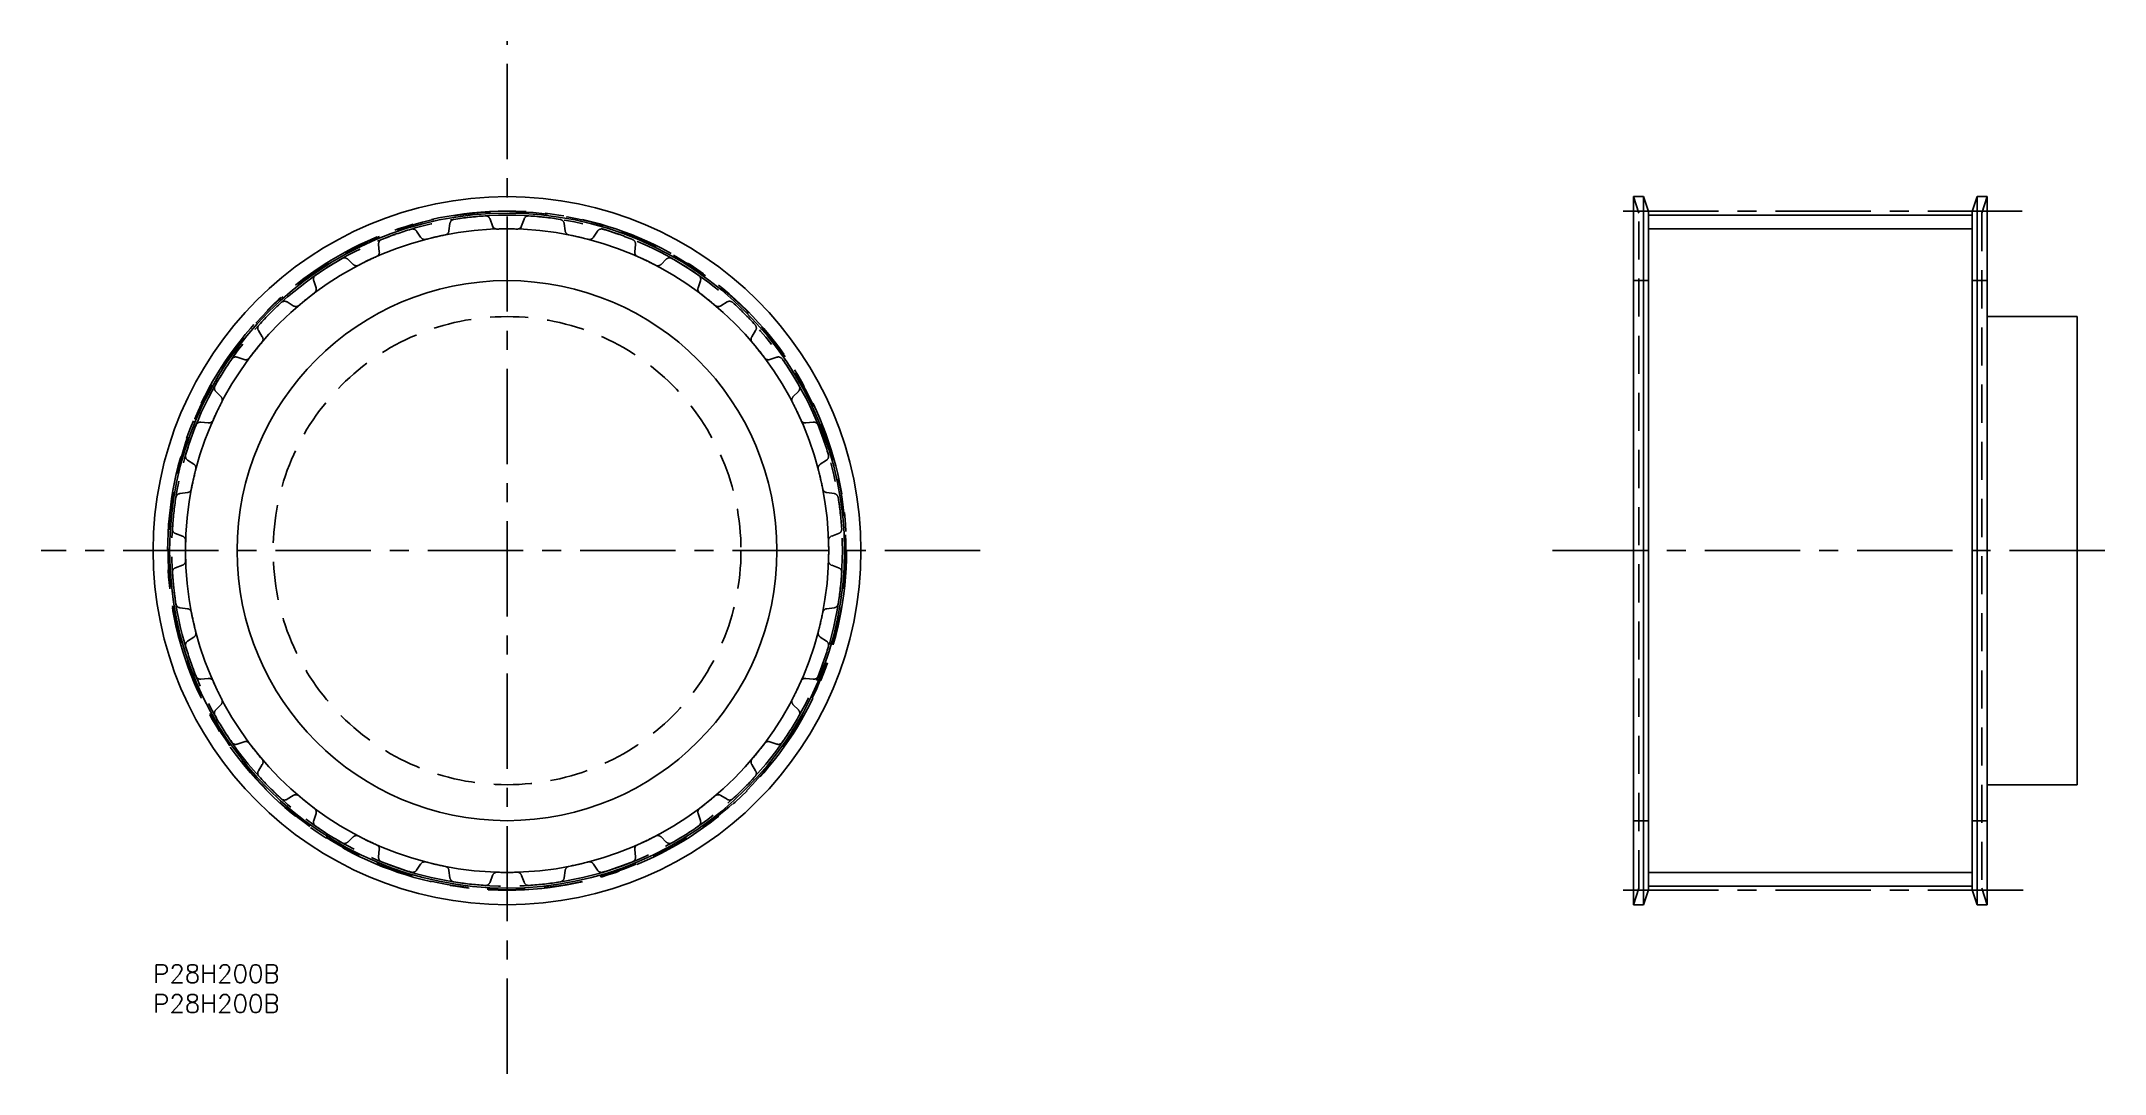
# Model space of a CAD drawing. Extents: x -19 to 325, y -18 to 154.
import ezdxf

# ---------------------------------------------------------------- set-up
doc = ezdxf.new("R2010")
doc.units = 0
doc.header["$LTSCALE"] = 0.5
for name, pattern in [('CENTER', [50.8, 31.75, -6.35, 6.35, -6.35]), ('DASHED', [19.05, 12.7, -6.35]), ('PHANTOM', [63.5, 31.75, -6.35, 6.35, -6.35, 6.35, -6.35])]:
    doc.linetypes.add(name, pattern=pattern)
for name, color, linetype in [('MSM_CENTER', 1, 'CENTER'), ('MSM_CONTINUOUS', 7, 'CONTINUOUS'), ('MSM_DASHED', 4, 'DASHED'), ('MSM_IMAGINARY', 6, 'PHANTOM'), ('MSM_NARROW', 5, 'CONTINUOUS'), ('MSM_PART_NUMBER', 7, 'CONTINUOUS')]:
    doc.layers.add(name, color=color, linetype=linetype)
doc.styles.get("Standard").update_dxf_attribs({"font": 'txt.shx', "height": 3, "bigfont": 'bigfont.shx'})

msp = doc.modelspace()

# ---------------------------------------------------------------- linework, layer by layer
at = {"layer": 'MSM_CENTER'}
for p, q in [((59, -18.17), (59, 153.89)), ((245.07, 125.59), (311.59, 125.59)), ((137.88, 69), (-18.65, 69)), ((325.36, 69), (231.76, 69)), ((245.07, 12.41), (313.01, 12.41))]:
    msp.add_line(p, q, dxfattribs=at)
msp.add_circle((59, 69), 56.59, dxfattribs=at)
at = {"layer": 'MSM_CONTINUOUS'}
for p, q in [((248.46, 128), (246.78, 128)), ((246.78, 10), (246.78, 128)), ((249.28, 125.5), (248.46, 128)), ((248.46, 10), (248.46, 128)), ((304.1, 128), (303.28, 125.5)), ((305.78, 128), (304.1, 128)), ((304.1, 128), (304.1, 10)), ((305.78, 128), (305.78, 10)), ((249.28, 12.5), (249.28, 125.5)), ((249.28, 124.91), (303.28, 124.91)), ((303.28, 125.5), (303.28, 12.5)), ((320.78, 108), (305.78, 108)), ((320.78, 30), (320.78, 108)), ((305.78, 30), (320.78, 30)), ((248.46, 10), (249.28, 12.5)), ((249.28, 13.09), (303.28, 13.09)), ((303.28, 12.5), (304.1, 10)), ((246.78, 10), (248.46, 10)), ((304.1, 10), (305.78, 10))]:
    msp.add_line(p, q, dxfattribs=at)
for radius in [59, 56.25, 45]:
    msp.add_circle((59, 69), radius, dxfattribs=at)
at = {"layer": 'MSM_DASHED'}
for p, q in [((247.68, 125.25), (246.78, 128)), ((305.78, 128), (304.88, 125.25)), ((56.58, 123.12), (56.16, 124.27)), ((61.84, 124.27), (61.42, 123.12)), ((247.68, 12.75), (247.68, 125.25)), ((304.88, 125.25), (304.88, 12.75)), ((44.59, 121.22), (43.93, 122.25)), ((49.47, 123.51), (49.32, 122.3)), ((68.68, 122.3), (68.53, 123.51)), ((74.07, 122.25), (73.41, 121.22)), ((33.33, 116.71), (32.46, 117.56)), ((37.58, 120.03), (37.7, 118.81)), ((80.3, 118.81), (80.42, 120.03)), ((85.54, 117.56), (84.67, 116.71)), ((26.76, 113.98), (27.15, 112.82)), ((90.85, 112.82), (91.24, 113.98)), ((249.28, 114), (246.78, 114)), ((305.78, 114), (303.28, 114)), ((23.36, 109.8), (22.32, 110.44)), ((95.68, 110.44), (94.64, 109.8)), ((17.56, 105.68), (18.2, 104.64)), ((99.8, 104.64), (100.44, 105.68)), ((15.18, 100.85), (14.02, 101.24)), ((103.98, 101.24), (102.82, 100.85)), ((10.44, 95.54), (11.29, 94.67)), ((106.71, 94.67), (107.56, 95.54)), ((9.19, 90.3), (7.97, 90.42)), ((110.03, 90.42), (108.81, 90.3)), ((5.75, 84.07), (6.78, 83.41)), ((111.22, 83.41), (112.25, 84.07)), ((5.7, 78.68), (4.49, 78.53)), ((113.51, 78.53), (112.3, 78.68)), ((3.73, 71.84), (4.88, 71.42)), ((113.12, 71.42), (114.27, 71.84)), ((4.88, 66.58), (3.73, 66.16)), ((114.27, 66.16), (113.12, 66.58)), ((4.49, 59.47), (5.7, 59.32)), ((112.3, 59.32), (113.51, 59.47)), ((6.78, 54.59), (5.75, 53.93)), ((112.25, 53.93), (111.22, 54.59)), ((7.97, 47.58), (9.19, 47.7)), ((108.81, 47.7), (110.03, 47.58)), ((11.29, 43.33), (10.44, 42.46)), ((107.56, 42.46), (106.71, 43.33)), ((14.02, 36.76), (15.18, 37.15)), ((102.82, 37.15), (103.98, 36.76)), ((18.2, 33.36), (17.56, 32.32)), ((100.44, 32.32), (99.8, 33.36)), ((22.32, 27.56), (23.36, 28.2)), ((94.64, 28.2), (95.68, 27.56)), ((27.15, 25.18), (26.76, 24.02)), ((91.24, 24.02), (90.85, 25.18)), ((32.46, 20.44), (33.33, 21.29)), ((84.67, 21.29), (85.54, 20.44)), ((246.78, 24), (249.28, 24)), ((303.28, 24), (305.78, 24)), ((37.7, 19.19), (37.58, 17.97)), ((80.42, 17.97), (80.3, 19.19)), ((43.93, 15.75), (44.59, 16.78)), ((49.32, 15.7), (49.47, 14.49)), ((56.16, 13.73), (56.58, 14.88)), ((61.42, 14.88), (61.84, 13.73)), ((68.53, 14.49), (68.68, 15.7)), ((73.41, 16.78), (74.07, 15.75)), ((246.78, 10), (247.68, 12.75)), ((304.88, 12.75), (305.78, 10))]:
    msp.add_line(p, q, dxfattribs=at)
for radius in [56.5, 39]:
    msp.add_circle((59, 69), radius, dxfattribs=at)
for centre, radius, start, end in [((50.27, 123.41), 0.8, 99.1192, 172.8571), ((59, 69), 55.91, 93.7379, 99.1192), ((55.41, 123.99), 0.8, 20, 93.7379), ((62.59, 123.99), 0.8, 86.2621, 160), ((59, 69), 55.91, 80.8808, 86.2621), ((67.73, 123.41), 0.8, 7.1429, 80.8808), ((38.38, 120.11), 0.8, 111.9763, 185.7143), ((59, 69), 55.91, 106.5951, 111.9763), ((43.26, 121.81), 0.8, 32.8571, 106.5951), ((45.27, 121.66), 0.8, 212.8571, 284.618), ((59, 69), 53.62, 101.0962, 104.6181), ((48.53, 122.4), 0.8, 281.0962, 352.8571), ((57.33, 123.39), 0.8, 200, 271.7609), ((59, 69), 53.62, 88.2391, 91.7609), ((60.67, 123.39), 0.8, 268.2391, 340), ((69.47, 122.4), 0.8, 187.1429, 258.9037), ((59, 69), 53.62, 75.3819, 78.9038), ((72.73, 121.66), 0.8, 255.3819, 327.1429), ((74.74, 121.81), 0.8, 73.4049, 147.1429), ((59, 69), 55.91, 68.0237, 73.4049), ((79.62, 120.11), 0.8, 354.2857, 68.0237), ((59, 69), 55.91, 119.4522, 124.8335), ((31.9, 116.99), 0.8, 45.7143, 119.4522), ((59, 69), 53.62, 113.9533, 117.4752), ((36.91, 118.73), 0.8, 293.9533, 5.7143), ((81.09, 118.73), 0.8, 174.2857, 246.0466), ((59, 69), 53.62, 62.5248, 66.0467), ((86.1, 116.99), 0.8, 60.5478, 134.2857), ((59, 69), 55.91, 55.1665, 60.5478), ((27.52, 114.24), 0.8, 124.8335, 198.5714), ((33.89, 117.28), 0.8, 225.7143, 297.4752), ((84.11, 117.28), 0.8, 242.5248, 314.2857), ((90.48, 114.24), 0.8, 341.4286, 55.1665), ((59, 69), 55.91, 132.3094, 137.6906), ((21.9, 109.76), 0.8, 58.5714, 132.3094), ((59, 69), 53.62, 126.8105, 130.3324), ((26.39, 112.57), 0.8, 306.8105, 18.5714), ((91.61, 112.57), 0.8, 161.4286, 233.1894), ((59, 69), 53.62, 49.6676, 53.1895), ((96.1, 109.76), 0.8, 47.6906, 121.4286), ((59, 69), 55.91, 42.3094, 47.6906), ((23.78, 110.48), 0.8, 238.5714, 310.3323), ((94.22, 110.48), 0.8, 229.6676, 301.4286), ((59, 69), 53.62, 139.6676, 143.1895), ((18.24, 106.1), 0.8, 137.6906, 211.4286), ((17.52, 104.22), 0.8, 319.6676, 31.4286), ((100.48, 104.22), 0.8, 148.5714, 220.3323), ((59, 69), 53.62, 36.8105, 40.3324), ((99.76, 106.1), 0.8, 328.5714, 42.3094), ((59, 69), 55.91, 145.1665, 150.5478), ((13.76, 100.48), 0.8, 71.4286, 145.1665), ((15.43, 101.61), 0.8, 251.4286, 323.1894), ((102.57, 101.61), 0.8, 216.8105, 288.5714), ((104.24, 100.48), 0.8, 34.8335, 108.5714), ((59, 69), 55.91, 29.4522, 34.8335), ((11.01, 96.1), 0.8, 150.5478, 224.2857), ((106.99, 96.1), 0.8, 315.7143, 29.4522), ((59, 69), 53.62, 152.5248, 156.0467), ((10.72, 94.11), 0.8, 332.5248, 44.2857), ((107.28, 94.11), 0.8, 135.7143, 207.4752), ((59, 69), 53.62, 23.9533, 27.4752), ((59, 69), 55.91, 158.0237, 163.4049), ((7.89, 89.62), 0.8, 84.2857, 158.0237), ((9.27, 91.09), 0.8, 264.2857, 336.0466), ((108.73, 91.09), 0.8, 203.9533, 275.7143), ((110.11, 89.62), 0.8, 21.9763, 95.7143), ((59, 69), 55.91, 16.5951, 21.9763), ((6.19, 84.74), 0.8, 163.4049, 237.1429), ((6.34, 82.73), 0.8, 345.3819, 57.1429), ((111.66, 82.73), 0.8, 122.8571, 194.618), ((111.81, 84.74), 0.8, 302.8571, 16.5951), ((5.6, 79.47), 0.8, 277.1429, 348.9037), ((59, 69), 53.62, 165.3819, 168.9038), ((59, 69), 53.62, 11.0962, 14.6181), ((112.4, 79.47), 0.8, 191.0962, 262.8571), ((59, 69), 55.91, 170.8808, 176.2621), ((4.59, 77.73), 0.8, 97.1429, 170.8808), ((113.41, 77.73), 0.8, 9.1192, 82.8571), ((59, 69), 55.91, 3.7379, 9.1192), ((4.01, 72.59), 0.8, 176.2621, 250), ((113.99, 72.59), 0.8, 290, 3.7379), ((4.61, 70.67), 0.8, 358.2391, 70), ((59, 69), 53.62, 178.2391, 181.7609), ((113.39, 70.67), 0.8, 110, 181.7609), ((59, 69), 53.62, 358.2391, 1.7609), ((4.01, 65.41), 0.8, 110, 183.7379), ((4.61, 67.33), 0.8, 290, 1.7609), ((113.39, 67.33), 0.8, 178.2391, 250), ((113.99, 65.41), 0.8, 356.2621, 70), ((59, 69), 55.91, 183.7379, 189.1192), ((59, 69), 55.91, 350.8808, 356.2621), ((4.59, 60.27), 0.8, 189.1192, 262.8571), ((5.6, 58.53), 0.8, 11.0962, 82.8571), ((59, 69), 53.62, 191.0962, 194.6181), ((59, 69), 53.62, 345.3819, 348.9038), ((112.4, 58.53), 0.8, 97.1429, 168.9037), ((113.41, 60.27), 0.8, 277.1429, 350.8808), ((6.34, 55.27), 0.8, 302.8571, 14.618), ((111.66, 55.27), 0.8, 165.3819, 237.1429), ((6.19, 53.26), 0.8, 122.8571, 196.5951), ((59, 69), 55.91, 196.5951, 201.9763), ((59, 69), 55.91, 338.0237, 343.4049), ((111.81, 53.26), 0.8, 343.4049, 57.1429), ((7.89, 48.38), 0.8, 201.9763, 275.7143), ((9.27, 46.91), 0.8, 23.9533, 95.7143), ((59, 69), 53.62, 203.9533, 207.4752), ((59, 69), 53.62, 332.5248, 336.0467), ((108.73, 46.91), 0.8, 84.2857, 156.0466), ((110.11, 48.38), 0.8, 264.2857, 338.0237), ((11.01, 41.9), 0.8, 135.7143, 209.4522), ((59, 69), 55.91, 209.4522, 214.8335), ((10.72, 43.89), 0.8, 315.7143, 27.4752), ((59, 69), 55.91, 325.1665, 330.5478), ((107.28, 43.89), 0.8, 152.5248, 224.2857), ((106.99, 41.9), 0.8, 330.5478, 44.2857), ((13.76, 37.52), 0.8, 214.8335, 288.5714), ((15.43, 36.39), 0.8, 36.8105, 108.5714), ((59, 69), 53.62, 216.8105, 220.3324), ((59, 69), 53.62, 319.6676, 323.1895), ((102.57, 36.39), 0.8, 71.4286, 143.1894), ((104.24, 37.52), 0.8, 251.4286, 325.1665), ((18.24, 31.9), 0.8, 148.5714, 222.3094), ((59, 69), 55.91, 222.3094, 227.6906), ((17.52, 33.78), 0.8, 328.5714, 40.3323), ((59, 69), 55.91, 312.3094, 317.6906), ((100.48, 33.78), 0.8, 139.6676, 211.4286), ((99.76, 31.9), 0.8, 317.6906, 31.4286), ((21.9, 28.24), 0.8, 227.6906, 301.4286), ((23.78, 27.52), 0.8, 49.6676, 121.4286), ((59, 69), 53.62, 229.6676, 233.1895), ((59, 69), 53.62, 306.8105, 310.3324), ((94.22, 27.52), 0.8, 58.5714, 130.3323), ((96.1, 28.24), 0.8, 238.5714, 312.3094), ((26.39, 25.43), 0.8, 341.4286, 53.1894), ((91.61, 25.43), 0.8, 126.8105, 198.5714), ((27.52, 23.76), 0.8, 161.4286, 235.1665), ((59, 69), 55.91, 235.1665, 240.5478), ((33.89, 20.72), 0.8, 62.5248, 134.2857), ((59, 69), 53.62, 242.5248, 246.0467), ((59, 69), 53.62, 293.9533, 297.4752), ((84.11, 20.72), 0.8, 45.7143, 117.4752), ((59, 69), 55.91, 299.4522, 304.8335), ((90.48, 23.76), 0.8, 304.8335, 18.5714), ((31.9, 21.01), 0.8, 240.5478, 314.2857), ((36.91, 19.27), 0.8, 354.2857, 66.0466), ((38.38, 17.89), 0.8, 174.2857, 248.0237), ((79.62, 17.89), 0.8, 291.9763, 5.7143), ((81.09, 19.27), 0.8, 113.9533, 185.7143), ((86.1, 21.01), 0.8, 225.7143, 299.4522), ((59, 69), 55.91, 248.0237, 253.4049), ((43.26, 16.19), 0.8, 253.4049, 327.1429), ((45.27, 16.34), 0.8, 75.3819, 147.1429), ((59, 69), 53.62, 255.3819, 258.9038), ((48.53, 15.6), 0.8, 7.1429, 78.9037), ((50.27, 14.59), 0.8, 187.1429, 260.8808), ((59, 69), 55.91, 260.8808, 266.2621), ((57.33, 14.61), 0.8, 88.2391, 160), ((59, 69), 53.62, 268.2391, 271.7609), ((60.67, 14.61), 0.8, 20, 91.7609), ((59, 69), 55.91, 273.7379, 279.1192), ((67.73, 14.59), 0.8, 279.1192, 352.8571), ((69.47, 15.6), 0.8, 101.0962, 172.8571), ((59, 69), 53.62, 281.0962, 284.6181), ((72.73, 16.34), 0.8, 32.8571, 104.618), ((74.74, 16.19), 0.8, 212.8571, 286.5951), ((59, 69), 55.91, 286.5951, 291.9763), ((55.41, 14.01), 0.8, 266.2621, 340), ((62.59, 14.01), 0.8, 200, 273.7379)]:
    msp.add_arc(centre, radius, start, end, dxfattribs=at)
at = {"layer": 'MSM_IMAGINARY'}
msp.add_circle((59, 69), 55.91, dxfattribs=at)
at = {"layer": 'MSM_NARROW'}
for p, q in [((56.58, 123.12), (56.77, 122.57)), ((61.42, 123.12), (61.23, 122.57)), ((303.28, 122.62), (249.28, 122.62)), ((303.28, 15.38), (249.28, 15.38))]:
    msp.add_line(p, q, dxfattribs=at)
msp.add_circle((59, 69), 53.62, dxfattribs=at)

# ---------------------------------------------------------------- texts
at = {"layer": 'MSM_PART_NUMBER'}
for p in [(0, -3), (0, -7.99)]:
    msp.add_text('P28H200B', height=3, dxfattribs=at).set_placement(p)

doc.saveas('drawing.dxf')
